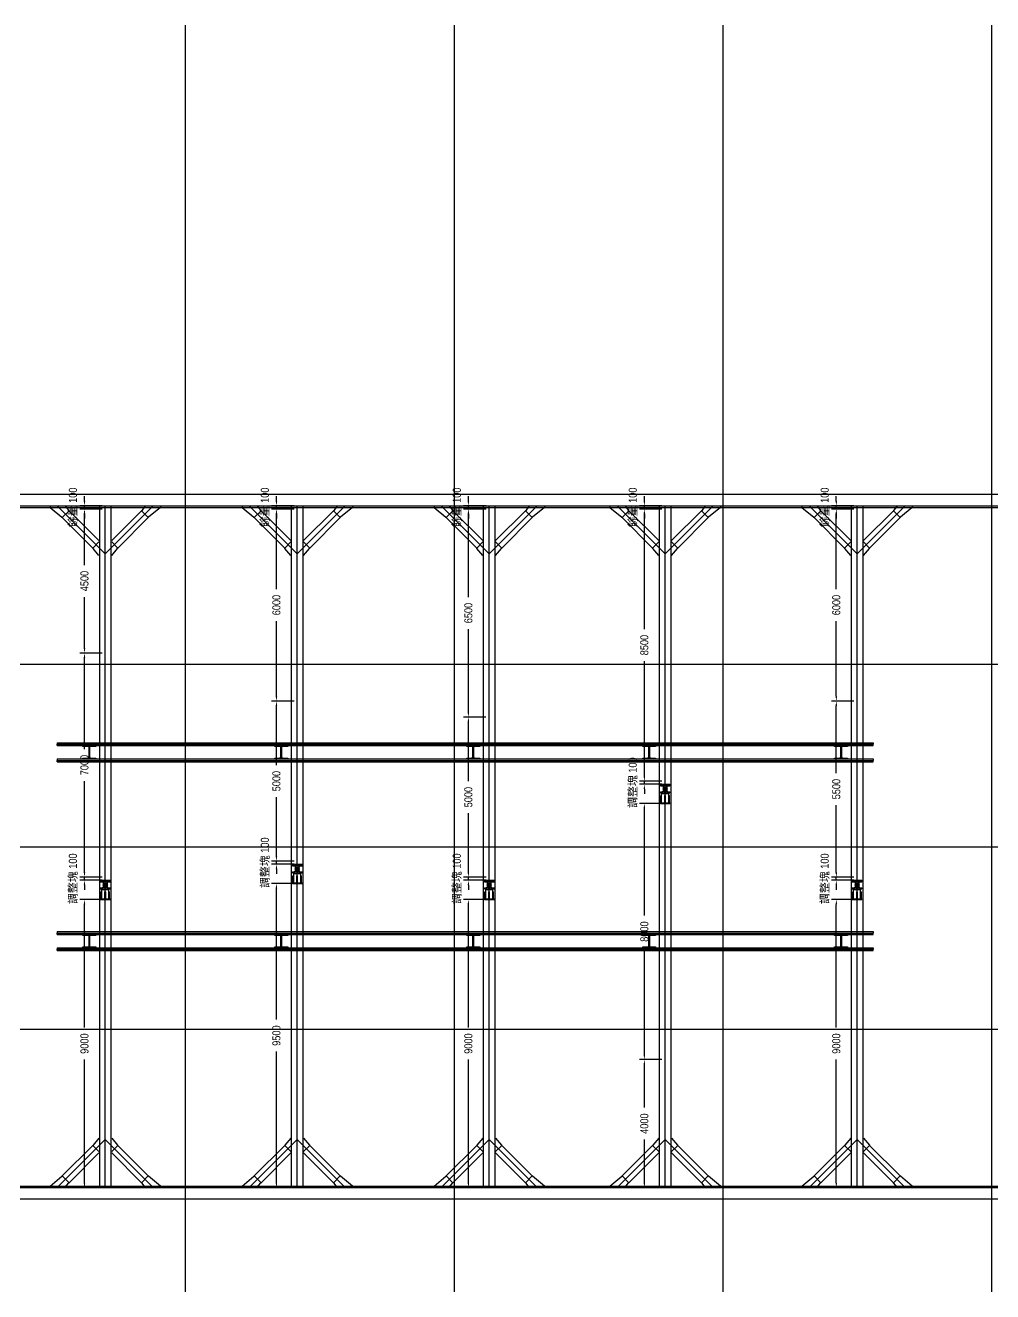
# Model space of a CAD drawing. Header units: millimetres. Extents: x 330756 to 435588, y -728096 to -688536.
# Drawn here: x 371788 to 402026, y -728096 to -688536 of the extents above; entities that cross this region are included whole.
import ezdxf

# ---------------------------------------------------------------- set-up
doc = ezdxf.new("R2010")
doc.units = ezdxf.units.MM
for name, color, linetype in [('!T1 (站體)_角撐', 7, 'Continuous'), ('DIM-軸線U', 7, 'Continuous'), ('DIM-軸線X', 7, 'Continuous'), ('ES-C250x90', 7, 'Continuous'), ('ES-LH350x350', 7, 'Continuous'), ('ES-中間樁NO', 7, 'Continuous'), ('ES-圍令L1H350x350', 7, 'Continuous'), ('SD_RESULT_SUPPORT', 7, 'Continuous')]:
    doc.layers.add(name, color=color, linetype=linetype)
doc.styles.add('OpenSansCondensed-Light', font='OpenSansCondensed-Light.ttf')
doc.dimstyles.new('SUPPORT_SEGMENT', dxfattribs={"dimtxt": 250, "dimasz": 150, "dimexe": 150, "dimexo": 100, "dimgap": 75, "dimtad": 1, "dimdec": 0, "dimcen": 2.5, "dimazin": 3, "dimtfac": 1, "dimtmove": 0, "dimatfit": 3})

# ---------------------------------------------------------------- blocks, each defined once
blk = doc.blocks.new('_CLOSEDFILLED')
at = {"color": 0, "linetype": 'BYBLOCK'}
blk.add_solid([(-1, 0.16), (0, 0), (-1, -0.16)], dxfattribs=at)
blk = doc.blocks.new('*D6')
for p, q in [((397688, -715846), (396988, -715846)), ((397138, -719846), (397138, -715996)), ((397138, -724696), (397138, -720846)), ((397688, -724846), (396988, -724846))]:
    blk.add_line(p, q)
at = {"layer": 'Defpoints'}
for p in [(397788, -715846), (397138, -724846), (397788, -724846)]:
    blk.add_point(p, dxfattribs=at)
at = {"layer": 'SD_RESULT_SUPPORT', "xscale": 150, "yscale": 150}
for p, rotation in [((397138, -715846), 89.99999999998074), ((397138, -724846), -90.0000000000193)]:
    blk.add_blockref('_CLOSEDFILLED', p, dxfattribs=dict(at, rotation=rotation))
at = {"layer": 'SD_RESULT_SUPPORT', "insert": (397138, -720346), "char_height": 250, "attachment_point": 5, "rotation": 90, "style": 'OpenSansCondensed-Light'}
blk.add_mtext('9000', dxfattribs=at)
blk = doc.blocks.new('SUPPORT_JACK')
for p, q in [((25, 150), (0, 150)), ((0, 150), (0, -150)), ((25, 150), (25, -150)), ((25, 135), (245, 135)), ((25, 110), (320, 110)), ((25, 12.5), (245, 12.5)), ((245, 135), (245, 110)), ((245, 12.5), (245, -12.5)), ((310, 110), (310, -110)), ((320, 110), (320, -110)), ((320, 75), (385, 75)), ((325, 75), (325, -75)), ((367.5, 150), (337.5, 150)), ((337.5, 150), (337.5, 75)), ((367.5, 150), (367.5, 75)), ((380, 75), (380, -75)), ((385, 75), (385, -75)), ((385, 55), (395, 55)), ((408, 75), (395, 55)), ((395, 55), (395, -55)), ((421, 55), (408, 75)), ((408, 75), (408, -75)), ((434, 75), (421, 55)), ((421, 55), (421, -55)), ((447, 55), (434, 75)), ((434, 75), (434, -75)), ((460, 75), (447, 55)), ((447, 55), (447, -55)), ((473, 55), (460, 75)), ((460, 75), (460, -75)), ((486, 75), (473, 55)), ((473, 55), (473, -55)), ((499, 55), (486, 75)), ((486, 75), (486, -75)), ((512, 75), (499, 55)), ((499, 55), (499, -55)), ((525, 55), (512, 75)), ((512, 75), (512, -75)), ((525, 55), (575, 55)), ((525, 55), (525, -55)), ((550, 150), (550, 55)), ((575, 150), (550, 150)), ((550, 10), (550, -10)), ((550, 10), (575, 10)), ((575, 150), (575, -150)), ((600, 150), (575, 150)), ((600, 150), (600, -150)), ((0, -150), (25, -150)), ((25, -12.5), (245, -12.5)), ((25, -110), (320, -110)), ((25, -135), (245, -135)), ((245, -110), (245, -135)), ((320, -75), (385, -75)), ((337.5, -75), (337.5, -150)), ((367.5, -150), (337.5, -150)), ((367.5, -75), (367.5, -150)), ((385, -55), (395, -55)), ((395, -55), (408, -75)), ((408, -75), (421, -55)), ((421, -55), (434, -75)), ((434, -75), (447, -55)), ((447, -55), (460, -75)), ((460, -75), (473, -55)), ((473, -55), (486, -75)), ((486, -75), (499, -55)), ((499, -55), (512, -75)), ((512, -75), (525, -55)), ((525, -55), (575, -55)), ((550, -10), (575, -10)), ((550, -55), (550, -150)), ((600, -150), (550, -150))]:
    blk.add_line(p, q)
blk.add_circle((352.5, 0), 10)
blk = doc.blocks.new('*D8')
for p, q in [((397688, -709646), (396988, -709646)), ((397138, -711896), (397138, -709796)), ((397138, -714996), (397138, -712896)), ((397688, -715146), (396988, -715146))]:
    blk.add_line(p, q)
at = {"layer": 'Defpoints'}
for p in [(397788, -709646), (397138, -715146), (397788, -715146)]:
    blk.add_point(p, dxfattribs=at)
at = {"layer": 'SD_RESULT_SUPPORT', "xscale": 150, "yscale": 150}
for p, rotation in [((397138, -709646), 89.99999999998074), ((397138, -715146), -90.0000000000193)]:
    blk.add_blockref('_CLOSEDFILLED', p, dxfattribs=dict(at, rotation=rotation))
at = {"layer": 'SD_RESULT_SUPPORT', "insert": (397138, -712396), "char_height": 250, "attachment_point": 5, "rotation": 90, "style": 'OpenSansCondensed-Light'}
blk.add_mtext('5500', dxfattribs=at)
blk = doc.blocks.new('*D9')
for p, q in [((397688, -703646), (396988, -703646)), ((397138, -706146), (397138, -703796)), ((397138, -709496), (397138, -707146)), ((397688, -709646), (396988, -709646))]:
    blk.add_line(p, q)
at = {"layer": 'Defpoints'}
for p in [(397788, -703646), (397138, -709646), (397788, -709646)]:
    blk.add_point(p, dxfattribs=at)
at = {"layer": 'SD_RESULT_SUPPORT', "xscale": 150, "yscale": 150}
for p, rotation in [((397138, -703646), 89.99999999998074), ((397138, -709646), -90.0000000000193)]:
    blk.add_blockref('_CLOSEDFILLED', p, dxfattribs=dict(at, rotation=rotation))
at = {"layer": 'SD_RESULT_SUPPORT', "insert": (397138, -706646), "char_height": 250, "attachment_point": 5, "rotation": 90, "style": 'OpenSansCondensed-Light'}
blk.add_mtext('6000', dxfattribs=at)
blk = doc.blocks.new('*D57')
for p, q in [((374188, -715846), (373488, -715846)), ((373638, -719846), (373638, -715996)), ((373638, -724696), (373638, -720846)), ((374188, -724846), (373488, -724846))]:
    blk.add_line(p, q)
at = {"layer": 'Defpoints'}
for p in [(374288, -715846), (373638, -724846), (374288, -724846)]:
    blk.add_point(p, dxfattribs=at)
at = {"layer": 'SD_RESULT_SUPPORT', "xscale": 150, "yscale": 150}
for p, rotation in [((373638, -715846), 89.99999999992221), ((373638, -724846), -90.00000000007782)]:
    blk.add_blockref('_CLOSEDFILLED', p, dxfattribs=dict(at, rotation=rotation))
at = {"layer": 'SD_RESULT_SUPPORT', "insert": (373638, -720346), "char_height": 250, "attachment_point": 5, "rotation": 90, "style": 'OpenSansCondensed-Light'}
blk.add_mtext('9000', dxfattribs=at)
blk = doc.blocks.new('*D59')
for p, q in [((374188, -708146), (373488, -708145)), ((373638, -711145), (373638, -708295)), ((373638, -714996), (373638, -712145)), ((374188, -715146), (373488, -715146))]:
    blk.add_line(p, q)
at = {"layer": 'Defpoints'}
for p in [(374288, -708146), (373638, -715146), (374288, -715146)]:
    blk.add_point(p, dxfattribs=at)
at = {"layer": 'SD_RESULT_SUPPORT', "xscale": 150, "yscale": 150}
for p, rotation in [((373638, -708145), 89.99999999992221), ((373638, -715146), -90.00000000007782)]:
    blk.add_blockref('_CLOSEDFILLED', p, dxfattribs=dict(at, rotation=rotation))
at = {"layer": 'SD_RESULT_SUPPORT', "insert": (373638, -711645), "char_height": 250, "attachment_point": 5, "rotation": 90, "style": 'OpenSansCondensed-Light'}
blk.add_mtext('7000', dxfattribs=at)
blk = doc.blocks.new('*D60')
for p, q in [((374188, -703646), (373488, -703646)), ((373638, -705396), (373638, -703796)), ((373638, -707996), (373638, -706396)), ((374188, -708146), (373488, -708146))]:
    blk.add_line(p, q)
at = {"layer": 'Defpoints'}
for p in [(374288, -703646), (373638, -708146), (374288, -708146)]:
    blk.add_point(p, dxfattribs=at)
at = {"layer": 'SD_RESULT_SUPPORT', "xscale": 150, "yscale": 150}
for p, rotation in [((373638, -703646), 89.99999999992221), ((373638, -708146), -90.00000000007782)]:
    blk.add_blockref('_CLOSEDFILLED', p, dxfattribs=dict(at, rotation=rotation))
at = {"layer": 'SD_RESULT_SUPPORT', "insert": (373638, -705896), "char_height": 250, "attachment_point": 5, "rotation": 90, "style": 'OpenSansCondensed-Light'}
blk.add_mtext('4500', dxfattribs=at)
blk = doc.blocks.new('*D62')
for p, q in [((380188, -715346), (379488, -715346)), ((379638, -719596), (379638, -715496)), ((379638, -724696), (379638, -720596)), ((380188, -724846), (379488, -724846))]:
    blk.add_line(p, q)
at = {"layer": 'Defpoints'}
for p in [(380288, -715346), (379638, -724846), (380288, -724846)]:
    blk.add_point(p, dxfattribs=at)
at = {"layer": 'SD_RESULT_SUPPORT', "xscale": 150, "yscale": 150}
for p, rotation in [((379638, -715346), 89.99999999993706), ((379638, -724846), -90.00000000006291)]:
    blk.add_blockref('_CLOSEDFILLED', p, dxfattribs=dict(at, rotation=rotation))
at = {"layer": 'SD_RESULT_SUPPORT', "insert": (379638, -720096), "char_height": 250, "attachment_point": 5, "rotation": 90, "style": 'OpenSansCondensed-Light'}
blk.add_mtext('9500', dxfattribs=at)
blk = doc.blocks.new('*D64')
for p, q in [((380188, -709646), (379488, -709646)), ((379638, -711646), (379638, -709796)), ((379638, -714496), (379638, -712646)), ((380188, -714646), (379488, -714646))]:
    blk.add_line(p, q)
at = {"layer": 'Defpoints'}
for p in [(380288, -709646), (379638, -714646), (380288, -714646)]:
    blk.add_point(p, dxfattribs=at)
at = {"layer": 'SD_RESULT_SUPPORT', "xscale": 150, "yscale": 150}
for p, rotation in [((379638, -709646), 89.99999999993706), ((379638, -714646), -90.00000000006291)]:
    blk.add_blockref('_CLOSEDFILLED', p, dxfattribs=dict(at, rotation=rotation))
at = {"layer": 'SD_RESULT_SUPPORT', "insert": (379638, -712146), "char_height": 250, "attachment_point": 5, "rotation": 90, "style": 'OpenSansCondensed-Light'}
blk.add_mtext('5000', dxfattribs=at)
blk = doc.blocks.new('*D65')
for p, q in [((380188, -703646), (379488, -703646)), ((379638, -706146), (379638, -703796)), ((379638, -709496), (379638, -707146)), ((380188, -709646), (379488, -709646))]:
    blk.add_line(p, q)
at = {"layer": 'Defpoints'}
for p in [(380288, -703646), (379638, -709646), (380288, -709646)]:
    blk.add_point(p, dxfattribs=at)
at = {"layer": 'SD_RESULT_SUPPORT', "xscale": 150, "yscale": 150}
for p, rotation in [((379638, -703646), 89.99999999993706), ((379638, -709646), -90.00000000006291)]:
    blk.add_blockref('_CLOSEDFILLED', p, dxfattribs=dict(at, rotation=rotation))
at = {"layer": 'SD_RESULT_SUPPORT', "insert": (379638, -706646), "char_height": 250, "attachment_point": 5, "rotation": 90, "style": 'OpenSansCondensed-Light'}
blk.add_mtext('6000', dxfattribs=at)
blk = doc.blocks.new('*D67')
for p, q in [((386188, -715846), (385488, -715846)), ((385638, -719846), (385638, -715996)), ((385638, -724696), (385638, -720846)), ((386188, -724846), (385488, -724846))]:
    blk.add_line(p, q)
at = {"layer": 'Defpoints'}
for p in [(386288, -715846), (385638, -724846), (386288, -724846)]:
    blk.add_point(p, dxfattribs=at)
at = {"layer": 'SD_RESULT_SUPPORT', "xscale": 150, "yscale": 150}
for p, rotation in [((385638, -715846), 89.99999999995208), ((385638, -724846), -90.00000000004795)]:
    blk.add_blockref('_CLOSEDFILLED', p, dxfattribs=dict(at, rotation=rotation))
at = {"layer": 'SD_RESULT_SUPPORT', "insert": (385638, -720346), "char_height": 250, "attachment_point": 5, "rotation": 90, "style": 'OpenSansCondensed-Light'}
blk.add_mtext('9000', dxfattribs=at)
blk = doc.blocks.new('*D69')
for p, q in [((386188, -710146), (385488, -710146)), ((385638, -712146), (385638, -710296)), ((385638, -714996), (385638, -713146)), ((386188, -715146), (385488, -715146))]:
    blk.add_line(p, q)
at = {"layer": 'Defpoints'}
for p in [(386288, -710146), (385638, -715146), (386288, -715146)]:
    blk.add_point(p, dxfattribs=at)
at = {"layer": 'SD_RESULT_SUPPORT', "xscale": 150, "yscale": 150}
for p, rotation in [((385638, -710146), 89.99999999995208), ((385638, -715146), -90.00000000004795)]:
    blk.add_blockref('_CLOSEDFILLED', p, dxfattribs=dict(at, rotation=rotation))
at = {"layer": 'SD_RESULT_SUPPORT', "insert": (385638, -712646), "char_height": 250, "attachment_point": 5, "rotation": 90, "style": 'OpenSansCondensed-Light'}
blk.add_mtext('5000', dxfattribs=at)
blk = doc.blocks.new('*D70')
for p, q in [((386188, -703646), (385488, -703646)), ((385638, -706396), (385638, -703796)), ((385638, -709996), (385638, -707396)), ((386188, -710146), (385488, -710146))]:
    blk.add_line(p, q)
at = {"layer": 'Defpoints'}
for p in [(386288, -703646), (385638, -710146), (386288, -710146)]:
    blk.add_point(p, dxfattribs=at)
at = {"layer": 'SD_RESULT_SUPPORT', "xscale": 150, "yscale": 150}
for p, rotation in [((385638, -703646), 89.99999999995208), ((385638, -710146), -90.00000000004795)]:
    blk.add_blockref('_CLOSEDFILLED', p, dxfattribs=dict(at, rotation=rotation))
at = {"layer": 'SD_RESULT_SUPPORT', "insert": (385638, -706896), "char_height": 250, "attachment_point": 5, "rotation": 90, "style": 'OpenSansCondensed-Light'}
blk.add_mtext('6500', dxfattribs=at)
blk = doc.blocks.new('*D72')
for p, q in [((391688, -720846), (390988, -720846)), ((391138, -722346), (391138, -720996)), ((391138, -724696), (391138, -723346)), ((391688, -724846), (390988, -724846))]:
    blk.add_line(p, q)
at = {"layer": 'Defpoints'}
for p in [(391788, -720846), (391138, -724846), (391788, -724846)]:
    blk.add_point(p, dxfattribs=at)
at = {"layer": 'SD_RESULT_SUPPORT', "xscale": 150, "yscale": 150}
for p, rotation in [((391138, -720846), 89.99999999996571), ((391138, -724846), -90.00000000003426)]:
    blk.add_blockref('_CLOSEDFILLED', p, dxfattribs=dict(at, rotation=rotation))
at = {"layer": 'SD_RESULT_SUPPORT', "insert": (391138, -722846), "char_height": 250, "attachment_point": 5, "rotation": 90, "style": 'OpenSansCondensed-Light'}
blk.add_mtext('4000', dxfattribs=at)
blk = doc.blocks.new('*D73')
for p, q in [((391688, -712846), (390988, -712846)), ((391138, -716346), (391138, -712996)), ((391138, -720696), (391138, -717346)), ((391688, -720846), (390988, -720846))]:
    blk.add_line(p, q)
at = {"layer": 'Defpoints'}
for p in [(391788, -712846), (391138, -720846), (391788, -720846)]:
    blk.add_point(p, dxfattribs=at)
at = {"layer": 'SD_RESULT_SUPPORT', "xscale": 150, "yscale": 150}
for p, rotation in [((391138, -712846), 89.99999999996571), ((391138, -720846), -90.00000000003426)]:
    blk.add_blockref('_CLOSEDFILLED', p, dxfattribs=dict(at, rotation=rotation))
at = {"layer": 'SD_RESULT_SUPPORT', "insert": (391138, -716846), "char_height": 250, "attachment_point": 5, "rotation": 90, "style": 'OpenSansCondensed-Light'}
blk.add_mtext('8000', dxfattribs=at)
blk = doc.blocks.new('*D75')
for p, q in [((391688, -703646), (390988, -703646)), ((391138, -707396), (391138, -703796)), ((391138, -711996), (391138, -708396)), ((391688, -712146), (390988, -712146))]:
    blk.add_line(p, q)
at = {"layer": 'Defpoints'}
for p in [(391788, -703646), (391138, -712146), (391788, -712146)]:
    blk.add_point(p, dxfattribs=at)
at = {"layer": 'SD_RESULT_SUPPORT', "xscale": 150, "yscale": 150}
for p, rotation in [((391138, -703646), 89.99999999996571), ((391138, -712146), -90.00000000003426)]:
    blk.add_blockref('_CLOSEDFILLED', p, dxfattribs=dict(at, rotation=rotation))
at = {"layer": 'SD_RESULT_SUPPORT', "insert": (391138, -707896), "char_height": 250, "attachment_point": 5, "rotation": 90, "style": 'OpenSansCondensed-Light'}
blk.add_mtext('8500', dxfattribs=at)

msp = doc.modelspace()

# ---------------------------------------------------------------- linework, layer by layer
at = {"layer": '!T1 (站體)_角撐'}
for p, q in [((372563.2, -703557.6), (372563.2, -703545.6)), ((372563.2, -703557.6), (372563.2, -703595.6)), ((372563.2, -703595.6), (372934.7, -703904.1)), ((372788.3, -703545.5), (374288.3, -705045.6)), ((372943.2, -703912.6), (373155.3, -703700.5)), ((373038.2, -703545.6), (373038.2, -703557.6)), ((373038.2, -703557.6), (373146.9, -703692)), ((373146.9, -703692), (373155.3, -703700.5)), ((373155.3, -703700.5), (374088.3, -704633.4)), ((374288.3, -705045.6), (375788.3, -703545.5)), ((375421.2, -703700.5), (374488.3, -704633.4)), ((375429.7, -703692), (375421.2, -703700.5)), ((375421.2, -703700.5), (375633.4, -703912.6)), ((375538.4, -703557.6), (375429.7, -703692)), ((375538.4, -703545.6), (375538.4, -703557.6)), ((376013.4, -703595.6), (375641.9, -703904.1)), ((376013.4, -703557.6), (376013.4, -703545.6)), ((376013.4, -703557.6), (376013.4, -703595.6)), ((378563.2, -703557.6), (378563.2, -703545.6)), ((378563.2, -703557.6), (378563.2, -703595.6)), ((378563.2, -703595.6), (378934.7, -703904.1)), ((378788.3, -703545.5), (380288.3, -705045.6)), ((378943.2, -703912.6), (379155.3, -703700.5)), ((379038.2, -703545.6), (379038.2, -703557.6)), ((379038.2, -703557.6), (379146.9, -703692)), ((379146.9, -703692), (379155.3, -703700.5)), ((379155.3, -703700.5), (380088.3, -704633.4)), ((380288.3, -705045.6), (381788.3, -703545.5)), ((381421.2, -703700.5), (380488.3, -704633.4)), ((381429.7, -703692), (381421.2, -703700.5)), ((381421.2, -703700.5), (381633.4, -703912.6)), ((381538.4, -703557.6), (381429.7, -703692)), ((381538.4, -703545.6), (381538.4, -703557.6)), ((382013.4, -703595.6), (381641.9, -703904.1)), ((382013.4, -703557.6), (382013.4, -703545.6)), ((382013.4, -703557.6), (382013.4, -703595.6)), ((384563.2, -703557.6), (384563.2, -703545.6)), ((384563.2, -703557.6), (384563.2, -703595.6)), ((384563.2, -703595.6), (384934.7, -703904.1)), ((384788.3, -703545.6), (386288.3, -705045.6)), ((384943.2, -703912.6), (385155.3, -703700.5)), ((385038.2, -703545.6), (385038.2, -703557.6)), ((385038.2, -703557.6), (385146.9, -703692)), ((385146.9, -703692), (385155.3, -703700.5)), ((385155.3, -703700.5), (386088.3, -704633.4)), ((386288.3, -705045.6), (387788.3, -703545.6)), ((387421.2, -703700.5), (386488.3, -704633.4)), ((387429.7, -703692), (387421.2, -703700.5)), ((387421.2, -703700.5), (387633.4, -703912.6)), ((387538.4, -703557.6), (387429.7, -703692)), ((387538.4, -703545.6), (387538.4, -703557.6)), ((388013.4, -703595.6), (387641.9, -703904.1)), ((388013.4, -703557.6), (388013.4, -703545.6)), ((388013.4, -703557.6), (388013.4, -703595.6)), ((390063.2, -703557.6), (390063.2, -703545.6)), ((390063.2, -703557.6), (390063.2, -703595.6)), ((390063.2, -703595.6), (390434.7, -703904.1)), ((390288.3, -703545.6), (391788.3, -705045.6)), ((390443.2, -703912.6), (390655.3, -703700.5)), ((390538.2, -703545.6), (390538.2, -703557.6)), ((390538.2, -703557.6), (390646.9, -703692)), ((390646.9, -703692), (390655.3, -703700.5)), ((390655.3, -703700.5), (391588.3, -704633.4)), ((391788.3, -705045.6), (393288.3, -703545.6)), ((392921.2, -703700.5), (391988.3, -704633.4)), ((392929.7, -703692), (392921.2, -703700.5)), ((392921.2, -703700.5), (393133.4, -703912.6)), ((393038.4, -703557.6), (392929.7, -703692)), ((393038.4, -703545.6), (393038.4, -703557.6)), ((393513.4, -703595.6), (393141.9, -703904.1)), ((393513.4, -703557.6), (393513.4, -703545.6)), ((393513.4, -703557.6), (393513.4, -703595.6)), ((396063.2, -703557.6), (396063.2, -703545.6)), ((396063.2, -703557.6), (396063.2, -703595.6)), ((396063.2, -703595.6), (396434.7, -703904.1)), ((396288.3, -703545.6), (397788.3, -705045.6)), ((396443.2, -703912.6), (396655.3, -703700.5)), ((396538.2, -703545.6), (396538.2, -703557.6)), ((396538.2, -703557.6), (396646.9, -703692)), ((396646.9, -703692), (396655.3, -703700.5)), ((396655.3, -703700.5), (397588.3, -704633.4)), ((397788.3, -705045.6), (399288.3, -703545.6)), ((398921.2, -703700.5), (397988.3, -704633.4)), ((398929.7, -703692), (398921.2, -703700.5)), ((398921.2, -703700.5), (399133.4, -703912.6)), ((399038.4, -703557.6), (398929.7, -703692)), ((399038.4, -703545.6), (399038.4, -703557.6)), ((399513.4, -703595.6), (399141.9, -703904.1)), ((399513.4, -703557.6), (399513.4, -703545.6)), ((399513.4, -703557.6), (399513.4, -703595.6)), ((372943.2, -703912.6), (372934.7, -703904.1)), ((373896.4, -704865.8), (372943.2, -703912.6)), ((374680.2, -704865.8), (375633.4, -703912.6)), ((375633.4, -703912.6), (375641.9, -703904.1)), ((378943.2, -703912.6), (378934.7, -703904.1)), ((379896.4, -704865.8), (378943.2, -703912.6)), ((380680.2, -704865.8), (381633.4, -703912.6)), ((381633.4, -703912.6), (381641.9, -703904.1)), ((384943.2, -703912.6), (384934.7, -703904.1)), ((385896.4, -704865.8), (384943.2, -703912.6)), ((386680.2, -704865.8), (387633.4, -703912.6)), ((387633.4, -703912.6), (387641.9, -703904.1)), ((390443.2, -703912.6), (390434.7, -703904.1)), ((391396.4, -704865.8), (390443.2, -703912.6)), ((392180.2, -704865.8), (393133.4, -703912.6)), ((393133.4, -703912.6), (393141.9, -703904.1)), ((396443.2, -703912.6), (396434.7, -703904.1)), ((397396.4, -704865.8), (396443.2, -703912.6)), ((398180.2, -704865.8), (399133.4, -703912.6)), ((399133.4, -703912.6), (399141.9, -703904.1)), ((373896.4, -704865.8), (374088.3, -704673.9)), ((373904.9, -704874.3), (373896.4, -704865.8)), ((374088.3, -705095.1), (373904.9, -704874.3)), ((374680.2, -704865.8), (374488.3, -704673.9)), ((374488.3, -705095.1), (374671.7, -704874.3)), ((374671.7, -704874.3), (374680.2, -704865.8)), ((379896.4, -704865.8), (380088.3, -704673.9)), ((379904.9, -704874.3), (379896.4, -704865.8)), ((380088.3, -705095.1), (379904.9, -704874.3)), ((380680.2, -704865.8), (380488.3, -704673.9)), ((380488.3, -705095.1), (380671.7, -704874.3)), ((380671.7, -704874.3), (380680.2, -704865.8)), ((385896.4, -704865.8), (386088.3, -704673.9)), ((385904.9, -704874.3), (385896.4, -704865.8)), ((386088.3, -705095.1), (385904.9, -704874.3)), ((386680.2, -704865.8), (386488.3, -704673.9)), ((386488.3, -705095.1), (386671.7, -704874.3)), ((386671.7, -704874.3), (386680.2, -704865.8)), ((391396.4, -704865.8), (391588.3, -704673.9)), ((391404.9, -704874.3), (391396.4, -704865.8)), ((391588.3, -705095.1), (391404.9, -704874.3)), ((392180.2, -704865.8), (391988.3, -704673.9)), ((391988.3, -705095.1), (392171.7, -704874.3)), ((392171.7, -704874.3), (392180.2, -704865.8)), ((397396.4, -704865.8), (397588.3, -704673.9)), ((397404.9, -704874.3), (397396.4, -704865.8)), ((397588.3, -705095.1), (397404.9, -704874.3)), ((398180.2, -704865.8), (397988.3, -704673.9)), ((397988.3, -705095.1), (398171.7, -704874.3)), ((398171.7, -704874.3), (398180.2, -704865.8)), ((372788.4, -724845.5), (374288.3, -723345.6)), ((373896.4, -723525.3), (372943.2, -724478.5)), ((373904.9, -723516.9), (373896.4, -723525.3)), ((373896.4, -723525.3), (374088.3, -723717.2)), ((374088.3, -723296), (373904.9, -723516.9)), ((374288.3, -723345.6), (375788.2, -724845.5)), ((374488.3, -723296), (374671.7, -723516.9)), ((374680.2, -723525.3), (374488.3, -723717.2)), ((374671.7, -723516.9), (374680.2, -723525.3)), ((374680.2, -723525.3), (375633.4, -724478.5)), ((378788.4, -724845.5), (380288.3, -723345.6)), ((379896.4, -723525.3), (378943.2, -724478.5)), ((379904.9, -723516.9), (379896.4, -723525.3)), ((379896.4, -723525.3), (380088.3, -723717.2)), ((380088.3, -723296), (379904.9, -723516.9)), ((380288.3, -723345.6), (381788.2, -724845.5)), ((380488.3, -723296), (380671.7, -723516.9)), ((380680.2, -723525.3), (380488.3, -723717.2)), ((380671.7, -723516.9), (380680.2, -723525.3)), ((380680.2, -723525.3), (381633.4, -724478.5)), ((384788.4, -724845.5), (386288.3, -723345.6)), ((385896.4, -723525.3), (384943.2, -724478.5)), ((385904.9, -723516.9), (385896.4, -723525.3)), ((385896.4, -723525.3), (386088.3, -723717.2)), ((386088.3, -723296), (385904.9, -723516.9)), ((386288.3, -723345.6), (387788.2, -724845.5)), ((386488.3, -723296), (386671.7, -723516.9)), ((386680.2, -723525.3), (386488.3, -723717.2)), ((386671.7, -723516.9), (386680.2, -723525.3)), ((386680.2, -723525.3), (387633.4, -724478.5)), ((390288.4, -724845.5), (391788.3, -723345.6)), ((391396.4, -723525.3), (390443.2, -724478.5)), ((391404.9, -723516.9), (391396.4, -723525.3)), ((391396.4, -723525.3), (391588.3, -723717.2)), ((391588.3, -723296), (391404.9, -723516.9)), ((391788.3, -723345.6), (393288.2, -724845.5)), ((391988.3, -723296), (392171.7, -723516.9)), ((392180.2, -723525.3), (391988.3, -723717.2)), ((392171.7, -723516.9), (392180.2, -723525.3)), ((392180.2, -723525.3), (393133.4, -724478.5)), ((396288.4, -724845.5), (397788.3, -723345.6)), ((397396.4, -723525.3), (396443.2, -724478.5)), ((397404.9, -723516.9), (397396.4, -723525.3)), ((397396.4, -723525.3), (397588.3, -723717.2)), ((397588.3, -723296), (397404.9, -723516.9)), ((397788.3, -723345.6), (399288.2, -724845.5)), ((397988.3, -723296), (398171.7, -723516.9)), ((398180.2, -723525.3), (397988.3, -723717.2)), ((398171.7, -723516.9), (398180.2, -723525.3)), ((398180.2, -723525.3), (399133.4, -724478.5)), ((373155.3, -724690.7), (374088.3, -723757.7)), ((375421.2, -724690.7), (374488.3, -723757.7)), ((379155.3, -724690.7), (380088.3, -723757.7)), ((381421.2, -724690.7), (380488.3, -723757.7)), ((385155.3, -724690.7), (386088.3, -723757.7)), ((387421.2, -724690.7), (386488.3, -723757.7)), ((390655.3, -724690.7), (391588.3, -723757.7)), ((392921.2, -724690.7), (391988.3, -723757.7)), ((396655.3, -724690.7), (397588.3, -723757.7)), ((398921.2, -724690.7), (397988.3, -723757.7)), ((372563.2, -724795.6), (372934.7, -724487)), ((372943.2, -724478.5), (372934.7, -724487)), ((372943.2, -724478.5), (373155.3, -724690.7)), ((373038.2, -724833.6), (373146.9, -724699.1)), ((373146.9, -724699.1), (373155.3, -724690.7)), ((375421.2, -724690.7), (375633.4, -724478.5)), ((375429.7, -724699.1), (375421.2, -724690.7)), ((375538.4, -724833.6), (375429.7, -724699.1)), ((375633.4, -724478.5), (375641.9, -724487)), ((376013.4, -724795.6), (375641.9, -724487)), ((378563.2, -724795.6), (378934.7, -724487)), ((378943.2, -724478.5), (378934.7, -724487)), ((378943.2, -724478.5), (379155.3, -724690.7)), ((379038.2, -724833.6), (379146.9, -724699.1)), ((379146.9, -724699.1), (379155.3, -724690.7)), ((381421.2, -724690.7), (381633.4, -724478.5)), ((381429.7, -724699.1), (381421.2, -724690.7)), ((381538.4, -724833.6), (381429.7, -724699.1)), ((381633.4, -724478.5), (381641.9, -724487)), ((382013.4, -724795.6), (381641.9, -724487)), ((384563.2, -724795.6), (384934.7, -724487)), ((384943.2, -724478.5), (384934.7, -724487)), ((384943.2, -724478.5), (385155.3, -724690.7)), ((385038.2, -724833.6), (385146.9, -724699.1)), ((385146.9, -724699.1), (385155.3, -724690.7)), ((387421.2, -724690.7), (387633.4, -724478.5)), ((387429.7, -724699.1), (387421.2, -724690.7)), ((387538.4, -724833.6), (387429.7, -724699.1)), ((387633.4, -724478.5), (387641.9, -724487)), ((388013.4, -724795.6), (387641.9, -724487)), ((390063.2, -724795.6), (390434.7, -724487)), ((390443.2, -724478.5), (390434.7, -724487)), ((390443.2, -724478.5), (390655.3, -724690.7)), ((390538.2, -724833.6), (390646.9, -724699.1)), ((390646.9, -724699.1), (390655.3, -724690.7)), ((392921.2, -724690.7), (393133.4, -724478.5)), ((392929.7, -724699.1), (392921.2, -724690.7)), ((393038.4, -724833.6), (392929.7, -724699.1)), ((393133.4, -724478.5), (393141.9, -724487)), ((393513.4, -724795.6), (393141.9, -724487)), ((396063.2, -724795.6), (396434.7, -724487)), ((396443.2, -724478.5), (396434.7, -724487)), ((396443.2, -724478.5), (396655.3, -724690.7)), ((396538.2, -724833.6), (396646.9, -724699.1)), ((396646.9, -724699.1), (396655.3, -724690.7)), ((398921.2, -724690.7), (399133.4, -724478.5)), ((398929.7, -724699.1), (398921.2, -724690.7)), ((399038.4, -724833.6), (398929.7, -724699.1)), ((399133.4, -724478.5), (399141.9, -724487)), ((399513.4, -724795.6), (399141.9, -724487)), ((372563.2, -724833.6), (372563.2, -724795.6)), ((372563.2, -724833.6), (372563.2, -724845.6)), ((373038.2, -724845.6), (373038.2, -724833.6)), ((375538.4, -724845.6), (375538.4, -724833.6)), ((376013.4, -724833.6), (376013.4, -724795.6)), ((376013.4, -724833.6), (376013.4, -724845.6)), ((378563.2, -724833.6), (378563.2, -724795.6)), ((378563.2, -724833.6), (378563.2, -724845.6)), ((379038.2, -724845.6), (379038.2, -724833.6)), ((381538.4, -724845.6), (381538.4, -724833.6)), ((382013.4, -724833.6), (382013.4, -724795.6)), ((382013.4, -724833.6), (382013.4, -724845.6)), ((384563.2, -724833.6), (384563.2, -724795.6)), ((384563.2, -724833.6), (384563.2, -724845.6)), ((385038.2, -724845.6), (385038.2, -724833.6)), ((387538.4, -724845.6), (387538.4, -724833.6)), ((388013.4, -724833.6), (388013.4, -724795.6)), ((388013.4, -724833.6), (388013.4, -724845.6)), ((390063.2, -724833.6), (390063.2, -724795.6)), ((390063.2, -724833.6), (390063.2, -724845.6)), ((390538.2, -724845.6), (390538.2, -724833.6)), ((393038.4, -724845.6), (393038.4, -724833.6)), ((393513.4, -724833.6), (393513.4, -724795.6)), ((393513.4, -724833.6), (393513.4, -724845.6)), ((396063.2, -724833.6), (396063.2, -724795.6)), ((396063.2, -724833.6), (396063.2, -724845.6)), ((396538.2, -724845.6), (396538.2, -724833.6)), ((399038.4, -724845.6), (399038.4, -724833.6)), ((399513.4, -724833.6), (399513.4, -724795.6)), ((399513.4, -724833.6), (399513.4, -724845.6))]:
    msp.add_line(p, q, dxfattribs=at)
at = {"layer": 'DIM-軸線U'}
for p, q in [((376788.3, -688535.6), (376788.3, -728095.6)), ((385188.3, -688535.6), (385188.3, -728095.6)), ((393588.3, -688535.6), (393588.3, -728095.6)), ((401988.3, -688535.6), (401988.3, -728095.6))]:
    msp.add_line(p, q, dxfattribs=at)
at = {"layer": 'DIM-軸線X'}
for p, q in [((333259.7, -703595.6), (435588.3, -703595.6)), ((330756.2, -708495.6), (435588.3, -708495.6)), ((330756.2, -714195.6), (435588.3, -714195.6)), ((330756.2, -719895.6), (435588.3, -719895.6)), ((333259.7, -724795.6), (435588.3, -724795.6))]:
    msp.add_line(p, q, dxfattribs=at)
at = {"layer": 'ES-C250x90'}
for p, q in [((372788.3, -710948.6), (372788.3, -710993.6)), ((372788.3, -710948.6), (398288.3, -710948.6)), ((372788.3, -711038.6), (372788.3, -710993.6)), ((372788.3, -710993.6), (398288.3, -710993.6)), ((372788.3, -711038.6), (398288.3, -711038.6)), ((398288.3, -710948.6), (398288.3, -710993.6)), ((398288.3, -711038.6), (398288.3, -710993.6)), ((372788.3, -711452.6), (372788.3, -711497.6)), ((372788.3, -711452.6), (398288.3, -711452.6)), ((372788.3, -711542.6), (372788.3, -711497.6)), ((372788.3, -711497.6), (398288.3, -711497.6)), ((372788.3, -711542.6), (398288.3, -711542.6)), ((398288.3, -711452.6), (398288.3, -711497.6)), ((398288.3, -711542.6), (398288.3, -711497.6)), ((372788.3, -716848.6), (372788.3, -716893.6)), ((372788.3, -716848.6), (398288.3, -716848.6)), ((372788.3, -716938.6), (372788.3, -716893.6)), ((372788.3, -716893.6), (398288.3, -716893.6)), ((372788.3, -716938.6), (398288.3, -716938.6)), ((398288.3, -716848.6), (398288.3, -716893.6)), ((398288.3, -716938.6), (398288.3, -716893.6)), ((372788.3, -717352.6), (372788.3, -717397.6)), ((372788.3, -717352.6), (398288.3, -717352.6)), ((372788.3, -717442.6), (372788.3, -717397.6)), ((372788.3, -717397.6), (398288.3, -717397.6)), ((372788.3, -717442.6), (398288.3, -717442.6)), ((398288.3, -717352.6), (398288.3, -717397.6)), ((398288.3, -717442.6), (398288.3, -717397.6))]:
    msp.add_line(p, q, dxfattribs=at)
at = {"layer": 'ES-LH350x350'}
for p, q in [((374113.3, -724845.6), (374113.3, -703545.6)), ((374113.3, -703545.6), (374463.3, -703545.6)), ((374288.3, -724845.5), (374288.3, -703545.5)), ((374288.3, -724845.6), (374288.3, -703545.6)), ((374463.3, -703545.6), (374463.3, -724845.6)), ((380113.3, -724845.6), (380113.3, -703545.6)), ((380113.3, -703545.6), (380463.3, -703545.6)), ((380288.3, -724845.5), (380288.3, -703545.5)), ((380288.3, -724845.6), (380288.3, -703545.6)), ((380463.3, -703545.6), (380463.3, -724845.6)), ((386113.3, -724845.6), (386113.3, -703545.6)), ((386113.3, -703545.6), (386463.3, -703545.6)), ((386288.3, -724845.6), (386288.3, -703545.6)), ((386288.3, -724845.5), (386288.3, -703545.6)), ((386463.3, -703545.6), (386463.3, -724845.6)), ((391613.3, -724845.6), (391613.3, -703545.6)), ((391613.3, -703545.6), (391963.3, -703545.6)), ((391788.3, -724845.6), (391788.3, -703545.6)), ((391788.3, -724845.5), (391788.3, -703545.6)), ((391963.3, -703545.6), (391963.3, -724845.6)), ((397613.3, -724845.6), (397613.3, -703545.6)), ((397613.3, -703545.6), (397963.3, -703545.6)), ((397788.3, -724845.6), (397788.3, -703545.6)), ((397788.3, -724845.5), (397788.3, -703545.6)), ((397963.3, -703545.6), (397963.3, -724845.6)), ((374463.3, -724845.6), (374113.3, -724845.6)), ((380463.3, -724845.6), (380113.3, -724845.6)), ((386463.3, -724845.6), (386113.3, -724845.6)), ((391963.3, -724845.6), (391613.3, -724845.6)), ((397963.3, -724845.6), (397613.3, -724845.6))]:
    msp.add_line(p, q, dxfattribs=at)
at = {"layer": 'ES-中間樁NO'}
for p, q in [((373585.8, -711066.6), (373585.8, -711038.6)), ((373585.8, -711038.6), (373990.8, -711038.6)), ((373757.3, -711066.6), (373585.8, -711066.6)), ((373779.3, -711088.6), (373757.3, -711066.6)), ((373779.3, -711402.6), (373779.3, -711088.6)), ((373787.2, -711453.6), (373789.3, -711037.6)), ((373819.3, -711066.6), (373797.3, -711088.6)), ((373797.3, -711088.6), (373797.3, -711402.6)), ((373990.8, -711066.6), (373819.3, -711066.6)), ((373990.8, -711038.6), (373990.8, -711066.6)), ((379585.8, -711066.6), (379585.8, -711038.6)), ((379585.8, -711038.6), (379990.8, -711038.6)), ((379757.3, -711066.6), (379585.8, -711066.6)), ((379779.3, -711088.6), (379757.3, -711066.6)), ((379779.3, -711402.6), (379779.3, -711088.6)), ((379788.3, -711038.6), (379788.3, -711452.6)), ((379819.3, -711066.6), (379797.3, -711088.6)), ((379797.3, -711088.6), (379797.3, -711402.6)), ((379990.8, -711066.6), (379819.3, -711066.6)), ((379990.8, -711038.6), (379990.8, -711066.6)), ((385585.8, -711066.6), (385585.8, -711038.6)), ((385585.8, -711038.6), (385990.8, -711038.6)), ((385757.3, -711066.6), (385585.8, -711066.6)), ((385779.3, -711088.6), (385757.3, -711066.6)), ((385779.3, -711402.6), (385779.3, -711088.6)), ((385786.1, -711454.7), (385790.5, -711036.5)), ((385819.3, -711066.6), (385797.3, -711088.6)), ((385797.3, -711088.6), (385797.3, -711402.6)), ((385990.8, -711066.6), (385819.3, -711066.6)), ((385990.8, -711038.6), (385990.8, -711066.6)), ((391085.8, -711066.6), (391085.8, -711038.6)), ((391085.8, -711038.6), (391490.8, -711038.6)), ((391257.3, -711066.6), (391085.8, -711066.6)), ((391279.3, -711088.6), (391257.3, -711066.6)), ((391279.3, -711402.6), (391279.3, -711088.6)), ((391279.8, -711030.9), (391296.7, -711460.2)), ((391319.3, -711066.6), (391297.3, -711088.6)), ((391297.3, -711088.6), (391297.3, -711402.6)), ((391490.8, -711066.6), (391319.3, -711066.6)), ((391490.8, -711038.6), (391490.8, -711066.6)), ((397085.8, -711066.6), (397085.8, -711038.6)), ((397085.8, -711038.6), (397490.8, -711038.6)), ((397257.3, -711066.6), (397085.8, -711066.6)), ((397279.3, -711088.6), (397257.3, -711066.6)), ((397279.3, -711402.6), (397279.3, -711088.6)), ((397283.9, -711034.5), (397292.6, -711456.6)), ((397319.3, -711066.6), (397297.3, -711088.6)), ((397297.3, -711088.6), (397297.3, -711402.6)), ((397490.8, -711066.6), (397319.3, -711066.6)), ((397490.8, -711038.6), (397490.8, -711066.6)), ((373585.8, -711424.6), (373757.3, -711424.6)), ((373585.8, -711452.6), (373585.8, -711424.6)), ((373990.8, -711452.6), (373585.8, -711452.6)), ((373757.3, -711424.6), (373779.3, -711402.6)), ((373797.3, -711402.6), (373819.3, -711424.6)), ((373819.3, -711424.6), (373990.8, -711424.6)), ((373990.8, -711424.6), (373990.8, -711452.6)), ((379585.8, -711424.6), (379757.3, -711424.6)), ((379585.8, -711452.6), (379585.8, -711424.6)), ((379990.8, -711452.6), (379585.8, -711452.6)), ((379757.3, -711424.6), (379779.3, -711402.6)), ((379797.3, -711402.6), (379819.3, -711424.6)), ((379819.3, -711424.6), (379990.8, -711424.6)), ((379990.8, -711424.6), (379990.8, -711452.6)), ((385585.8, -711424.6), (385757.3, -711424.6)), ((385585.8, -711452.6), (385585.8, -711424.6)), ((385990.8, -711452.6), (385585.8, -711452.6)), ((385757.3, -711424.6), (385779.3, -711402.6)), ((385797.3, -711402.6), (385819.3, -711424.6)), ((385819.3, -711424.6), (385990.8, -711424.6)), ((385990.8, -711424.6), (385990.8, -711452.6)), ((391085.8, -711424.6), (391257.3, -711424.6)), ((391085.8, -711452.6), (391085.8, -711424.6)), ((391490.8, -711452.6), (391085.8, -711452.6)), ((391257.3, -711424.6), (391279.3, -711402.6)), ((391297.3, -711402.6), (391319.3, -711424.6)), ((391319.3, -711424.6), (391490.8, -711424.6)), ((391490.8, -711424.6), (391490.8, -711452.6)), ((397085.8, -711424.6), (397257.3, -711424.6)), ((397085.8, -711452.6), (397085.8, -711424.6)), ((397490.8, -711452.6), (397085.8, -711452.6)), ((397257.3, -711424.6), (397279.3, -711402.6)), ((397297.3, -711402.6), (397319.3, -711424.6)), ((397319.3, -711424.6), (397490.8, -711424.6)), ((397490.8, -711424.6), (397490.8, -711452.6)), ((373585.8, -716966.6), (373585.8, -716938.6)), ((373585.8, -716938.6), (373990.8, -716938.6)), ((373757.3, -716966.6), (373585.8, -716966.6)), ((373779.3, -716988.6), (373757.3, -716966.6)), ((373779.3, -717302.6), (373779.3, -716988.6)), ((373788.3, -716938.6), (373788.3, -717352.6)), ((373819.3, -716966.6), (373797.3, -716988.6)), ((373797.3, -716988.6), (373797.3, -717302.6)), ((373990.8, -716966.6), (373819.3, -716966.6)), ((373990.8, -716938.6), (373990.8, -716966.6)), ((379585.8, -716966.6), (379585.8, -716938.6)), ((379585.8, -716938.6), (379990.8, -716938.6)), ((379757.3, -716966.6), (379585.8, -716966.6)), ((379779.3, -716988.6), (379757.3, -716966.6)), ((379779.3, -717302.6), (379779.3, -716988.6)), ((379787.2, -717353.6), (379789.3, -716937.5)), ((379819.3, -716966.6), (379797.3, -716988.6)), ((379797.3, -716988.6), (379797.3, -717302.6)), ((379990.8, -716966.6), (379819.3, -716966.6)), ((379990.8, -716938.6), (379990.8, -716966.6)), ((385585.8, -716966.6), (385585.8, -716938.6)), ((385585.8, -716938.6), (385990.8, -716938.6)), ((385757.3, -716966.6), (385585.8, -716966.6)), ((385779.3, -716988.6), (385757.3, -716966.6)), ((385776.3, -717363.1), (385800.3, -716928)), ((385779.3, -717302.6), (385779.3, -716988.6)), ((385819.3, -716966.6), (385797.3, -716988.6)), ((385797.3, -716988.6), (385797.3, -717302.6)), ((385990.8, -716966.6), (385819.3, -716966.6)), ((385990.8, -716938.6), (385990.8, -716966.6)), ((391085.8, -716966.6), (391085.8, -716938.6)), ((391085.8, -716938.6), (391490.8, -716938.6)), ((391257.3, -716966.6), (391085.8, -716966.6)), ((391279.3, -716988.6), (391257.3, -716966.6)), ((391275.7, -716927.6), (391300.9, -717363.6)), ((391279.3, -717302.6), (391279.3, -716988.6)), ((391319.3, -716966.6), (391297.3, -716988.6)), ((391297.3, -716988.6), (391297.3, -717302.6)), ((391490.8, -716966.6), (391319.3, -716966.6)), ((391490.8, -716938.6), (391490.8, -716966.6)), ((397085.8, -716966.6), (397085.8, -716938.6)), ((397085.8, -716938.6), (397490.8, -716938.6)), ((397257.3, -716966.6), (397085.8, -716966.6)), ((397279.3, -716988.6), (397257.3, -716966.6)), ((397273.4, -716925.8), (397303.2, -717365.3)), ((397279.3, -717302.6), (397279.3, -716988.6)), ((397319.3, -716966.6), (397297.3, -716988.6)), ((397297.3, -716988.6), (397297.3, -717302.6)), ((397490.8, -716966.6), (397319.3, -716966.6)), ((397490.8, -716938.6), (397490.8, -716966.6)), ((373585.8, -717324.6), (373757.3, -717324.6)), ((373585.8, -717352.6), (373585.8, -717324.6)), ((373990.8, -717352.6), (373585.8, -717352.6)), ((373757.3, -717324.6), (373779.3, -717302.6)), ((373797.3, -717302.6), (373819.3, -717324.6)), ((373819.3, -717324.6), (373990.8, -717324.6)), ((373990.8, -717324.6), (373990.8, -717352.6)), ((379585.8, -717324.6), (379757.3, -717324.6)), ((379585.8, -717352.6), (379585.8, -717324.6)), ((379990.8, -717352.6), (379585.8, -717352.6)), ((379757.3, -717324.6), (379779.3, -717302.6)), ((379797.3, -717302.6), (379819.3, -717324.6)), ((379819.3, -717324.6), (379990.8, -717324.6)), ((379990.8, -717324.6), (379990.8, -717352.6)), ((385585.8, -717324.6), (385757.3, -717324.6)), ((385585.8, -717352.6), (385585.8, -717324.6)), ((385990.8, -717352.6), (385585.8, -717352.6)), ((385757.3, -717324.6), (385779.3, -717302.6)), ((385797.3, -717302.6), (385819.3, -717324.6)), ((385819.3, -717324.6), (385990.8, -717324.6)), ((385990.8, -717324.6), (385990.8, -717352.6)), ((391085.8, -717324.6), (391257.3, -717324.6)), ((391085.8, -717352.6), (391085.8, -717324.6)), ((391490.8, -717352.6), (391085.8, -717352.6)), ((391257.3, -717324.6), (391279.3, -717302.6)), ((391297.3, -717302.6), (391319.3, -717324.6)), ((391319.3, -717324.6), (391490.8, -717324.6)), ((391490.8, -717324.6), (391490.8, -717352.6)), ((397085.8, -717324.6), (397257.3, -717324.6)), ((397085.8, -717352.6), (397085.8, -717324.6)), ((397490.8, -717352.6), (397085.8, -717352.6)), ((397257.3, -717324.6), (397279.3, -717302.6)), ((397297.3, -717302.6), (397319.3, -717324.6)), ((397319.3, -717324.6), (397490.8, -717324.6)), ((397490.8, -717324.6), (397490.8, -717352.6))]:
    msp.add_line(p, q, dxfattribs=at)
at = {"layer": 'ES-圍令L1H350x350'}
for p, q in [((433838.4, -703195.6), (349335.8, -703195.6)), ((338238.3, -703545.5), (433838.4, -703545.6)), ((338238.3, -724845.5), (433838.4, -724845.5)), ((433838.4, -724845.5), (349335.8, -724845.6)), ((338238.3, -725195.5), (433838.4, -725195.5))]:
    msp.add_line(p, q, dxfattribs=at)

# ---------------------------------------------------------------- block references
at = {"layer": 'SD_RESULT_SUPPORT'}
for p, rotation in [((391788.3, -712845.5), 89.99999999996571), ((380288.3, -715345.5), 89.99999999993706), ((374288.3, -715845.5), 89.9999999999222), ((386288.3, -715845.5), 89.99999999995208), ((397788.3, -715845.5), 89.99999999998074)]:
    msp.add_blockref('SUPPORT_JACK', p, dxfattribs=dict(at, rotation=rotation))

# ---------------------------------------------------------------- dimensions: what is measured, and where the dimension line sits
for base, p1, p2, text in [((373638.3, -703645.5), (374288.3, -703645.5), (374288.3, -703545.5), '餘量 <>'), ((379638.3, -703645.5), (380288.3, -703645.5), (380288.3, -703545.5), '餘量 <>'), ((385638.3, -703645.5), (386288.3, -703645.5), (386288.3, -703545.5), '餘量 <>'), ((391138.3, -703645.5), (391788.3, -703645.5), (391788.3, -703545.5), '餘量 <>'), ((397138.3, -703645.5), (397788.3, -703645.5), (397788.3, -703545.5), '餘量 <>'), ((391138.3, -712245.5), (391788.3, -712245.5), (391788.3, -712145.5), '調整塊 <>'), ((379638.3, -714745.5), (380288.3, -714745.5), (380288.3, -714645.5), '調整塊 <>'), ((373638.3, -715245.5), (374288.3, -715245.5), (374288.3, -715145.5), '調整塊 <>'), ((385638.3, -715245.5), (386288.3, -715245.5), (386288.3, -715145.5), '調整塊 <>'), ((397138.3, -715245.5), (397788.3, -715245.5), (397788.3, -715145.5), '調整塊 <>')]:
    msp.add_linear_dim(base=base, p1=p1, p2=p2, angle=90, text=text, dimstyle='SUPPORT_SEGMENT', dxfattribs=at).render()
for base, p1, p2, picture, middle in [((373638.3, -708145.5), (374288.3, -708145.5), (374288.3, -703645.5), '*D60', (373638.3, -705895.5)), ((379638.3, -709645.5), (380288.3, -709645.5), (380288.3, -703645.5), '*D65', (379638.3, -706645.5)), ((385638.3, -710145.5), (386288.3, -710145.5), (386288.3, -703645.5), '*D70', (385638.3, -706895.5)), ((391138.3, -712145.5), (391788.3, -712145.5), (391788.3, -703645.5), '*D75', (391138.3, -707895.5)), ((397138.3, -709645.5), (397788.3, -709645.5), (397788.3, -703645.5), '*D9', (397138.3, -706645.5)), ((373638.3, -715145.5), (374288.3, -715145.5), (374288.3, -708145.5), '*D59', (373638.3, -711645.5)), ((379638.3, -714645.5), (380288.3, -714645.5), (380288.3, -709645.5), '*D64', (379638.3, -712145.5)), ((397138.3, -715145.5), (397788.3, -715145.5), (397788.3, -709645.5), '*D8', (397138.3, -712395.5)), ((385638.3, -715145.5), (386288.3, -715145.5), (386288.3, -710145.5), '*D69', (385638.3, -712645.5)), ((391138.3, -720845.5), (391788.3, -720845.5), (391788.3, -712845.5), '*D73', (391138.3, -716845.5)), ((379638.3, -724845.5), (380288.3, -724845.5), (380288.3, -715345.5), '*D62', (379638.3, -720095.5)), ((373638.3, -724845.5), (374288.3, -724845.5), (374288.3, -715845.5), '*D57', (373638.3, -720345.5)), ((385638.3, -724845.5), (386288.3, -724845.5), (386288.3, -715845.5), '*D67', (385638.3, -720345.5)), ((397138.3, -724845.5), (397788.3, -724845.5), (397788.3, -715845.5), '*D6', (397138.3, -720345.5)), ((391138.3, -724845.5), (391788.3, -724845.5), (391788.3, -720845.5), '*D72', (391138.3, -722845.5))]:
    dim = msp.add_linear_dim(base=base, p1=p1, p2=p2, angle=90, dimstyle='SUPPORT_SEGMENT', dxfattribs=at)
    dim.commit()
    dim.dimension.update_dxf_attribs({"geometry": picture, "text_midpoint": middle})

doc.saveas('drawing.dxf')
